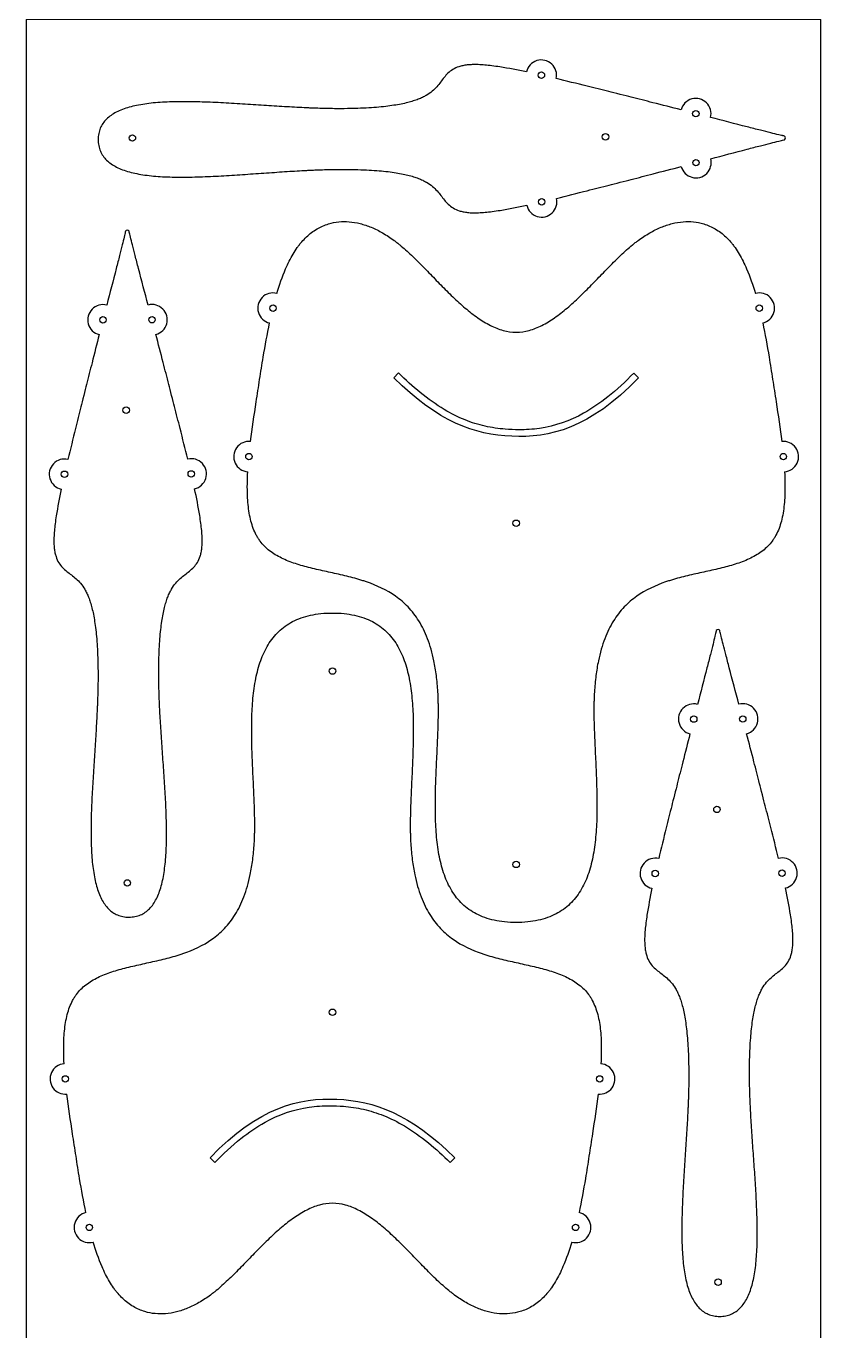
# Model space of a CAD drawing. Header units: inches. Extents: x 132 to 1257, y -131 to 658.
# Drawn here: x 342.8 to 402.8, y 259.1 to 357.7 of the extents above; entities that cross this region are included whole.
import ezdxf

# ---------------------------------------------------------------- set-up
doc = ezdxf.new("R2010")
doc.units = ezdxf.units.IN
doc.header["$MEASUREMENT"] = 0
doc.layers.add('Default', color=7, linetype='Continuous', true_color=0x000000)

msp = doc.modelspace()

# ---------------------------------------------------------------- linework, layer by layer
for p, q in [((370.888, 331.453), (370.533, 331.09)), ((388.652, 331.443), (389.018, 331.09)), ((357.034, 271.817), (356.668, 272.169)), ((374.797, 271.807), (375.153, 272.169))]:
    msp.add_line(p, q)
for centre in [(381.679, 353.948), (393.341, 351.043), (350.803, 349.206), (386.518, 349.289), (393.35, 347.342), (381.703, 344.378), (361.42, 336.352), (398.13, 336.352), (348.583, 335.466), (352.285, 335.475), (350.337, 328.643), (359.604, 325.136), (399.946, 325.136), (345.678, 323.804), (355.248, 323.828), (379.775, 320.102), (365.91, 308.933), (393.181, 305.306), (396.883, 305.315), (394.935, 298.483), (379.775, 294.326), (390.276, 293.644), (399.846, 293.668), (350.421, 292.927), (365.91, 283.158), (345.739, 278.124), (386.081, 278.124), (347.555, 266.907), (384.265, 266.907), (395.019, 262.767)]:
    msp.add_circle(centre, 0.243)
for centre, radius, start, end in [((381.679, 353.948), 1.15, 346.91413, 167.47002), ((393.341, 351.043), 1.15, 345.50362, 165.59711), ((399.954, 349.206), 0.159, 302.37847, 58.95511), ((393.35, 347.342), 1.15, 194.68999, 14.78325), ((381.703, 344.378), 1.15, 192.81835, 13.37303), ((350.421, 342.078), 0.159, 32.37847, 148.95511), ((361.42, 336.352), 1.15, 75.10257, 257.11691), ((398.13, 336.352), 1.15, 282.88306, 104.89535), ((348.583, 335.466), 1.15, 75.50362, 255.59711), ((352.285, 335.475), 1.15, 284.68999, 104.78325), ((359.604, 325.136), 1.15, 83.78379, 265.50666), ((399.946, 325.136), 1.15, 274.49243, 96.21622), ((345.678, 323.804), 1.15, 76.91413, 257.47002), ((355.248, 323.828), 1.15, 282.81835, 103.37303), ((395.019, 311.919), 0.159, 32.37847, 148.95511), ((393.181, 305.306), 1.15, 75.50362, 255.59711), ((396.883, 305.315), 1.15, 284.68999, 104.78325), ((390.276, 293.644), 1.15, 76.91413, 257.47002), ((399.846, 293.668), 1.15, 282.81835, 103.37303), ((345.739, 278.124), 1.15, 94.49243, 276.21622), ((386.081, 278.124), 1.15, 263.78379, 85.50666), ((347.555, 266.907), 1.15, 102.88306, 284.89535), ((384.265, 266.907), 1.15, 255.10257, 77.11691)]:
    msp.add_arc(centre, radius, start, end)
for points, knots in [([(380.557, 354.197), (379.884, 354.334), (379.213, 354.467), (378.34, 354.602), (378.142, 354.63), (377.763, 354.677), (377.581, 354.697), (377.235, 354.727), (377.07, 354.738), (376.759, 354.75), (376.612, 354.751), (376.338, 354.743), (376.209, 354.734), (375.969, 354.707), (375.857, 354.69), (375.648, 354.646), (375.551, 354.621), (375.29, 354.536), (375.134, 354.466), (374.855, 354.294), (374.737, 354.201), (374.522, 353.995), (374.427, 353.887), (374.246, 353.662), (374.158, 353.544), (373.978, 353.309), (373.887, 353.193), (373.677, 352.957), (373.564, 352.844), (373.296, 352.618), (373.146, 352.513), (372.894, 352.365), (372.801, 352.316), (372.6, 352.219), (372.492, 352.172), (372.261, 352.081), (372.137, 352.038), (371.871, 351.954), (371.73, 351.914), (371.426, 351.837), (371.265, 351.801), (370.92, 351.732), (370.737, 351.7), (370.347, 351.64), (370.14, 351.612), (369.702, 351.561), (369.47, 351.539), (368.979, 351.498), (368.72, 351.481), (368.173, 351.452), (367.885, 351.44), (367.234, 351.422), (366.871, 351.418), (366.104, 351.417), (365.7, 351.422), (365.076, 351.436), (364.857, 351.443), (364.582, 351.452), (364.526, 351.454), (364.412, 351.459), (364.355, 351.461), (364.181, 351.468), (364.064, 351.473), (363.707, 351.489), (363.467, 351.501), (362.977, 351.527), (362.728, 351.542), (361.959, 351.587), (361.44, 351.62), (360.385, 351.689), (359.848, 351.724), (358.77, 351.792), (358.228, 351.825), (357.152, 351.881), (356.613, 351.905), (355.564, 351.938), (355.043, 351.947), (354.279, 351.944), (354.032, 351.94), (353.545, 351.926), (353.306, 351.915), (352.838, 351.887), (352.61, 351.87), (352.165, 351.826), (351.949, 351.8), (351.53, 351.739), (351.327, 351.704), (350.936, 351.624), (350.748, 351.579), (350.389, 351.478), (350.217, 351.422), (349.893, 351.298), (349.738, 351.23), (349.451, 351.081), (349.317, 351.001), (349.069, 350.826), (348.956, 350.733), (348.651, 350.431), (348.492, 350.203), (348.328, 349.81), (348.288, 349.673), (348.233, 349.383), (348.22, 349.231), (348.221, 349.079), (348.221, 348.927), (348.234, 348.776), (348.291, 348.486), (348.332, 348.35), (348.497, 347.957), (348.658, 347.729), (348.964, 347.429), (349.078, 347.336), (349.326, 347.163), (349.462, 347.083), (349.75, 346.936), (349.904, 346.869), (350.229, 346.747), (350.402, 346.692), (350.761, 346.592), (350.95, 346.548), (351.341, 346.47), (351.544, 346.436), (351.964, 346.377), (352.18, 346.352), (352.625, 346.311), (352.854, 346.295), (353.321, 346.269), (353.56, 346.26), (354.047, 346.248), (354.295, 346.245), (355.059, 346.246), (355.58, 346.258), (356.629, 346.296), (357.168, 346.322), (358.244, 346.384), (358.786, 346.419), (359.864, 346.493), (360.4, 346.531), (361.456, 346.605), (361.975, 346.641), (362.743, 346.69), (362.992, 346.706), (363.482, 346.734), (363.722, 346.747), (364.079, 346.765), (364.195, 346.771), (364.369, 346.779), (364.426, 346.781), (364.54, 346.786), (364.596, 346.789), (364.872, 346.799), (365.09, 346.807), (365.714, 346.825), (366.118, 346.832), (366.885, 346.835), (367.248, 346.832), (367.899, 346.817), (368.186, 346.807), (368.733, 346.78), (368.992, 346.765), (369.483, 346.726), (369.715, 346.705), (370.154, 346.656), (370.361, 346.63), (370.751, 346.571), (370.934, 346.54), (371.279, 346.473), (371.44, 346.438), (371.744, 346.362), (371.886, 346.323), (372.152, 346.24), (372.276, 346.198), (372.508, 346.108), (372.616, 346.062), (372.817, 345.966), (372.911, 345.917), (373.163, 345.771), (373.314, 345.667), (373.582, 345.442), (373.696, 345.33), (373.907, 345.094), (373.999, 344.979), (374.18, 344.745), (374.268, 344.627), (374.451, 344.403), (374.546, 344.296), (374.762, 344.091), (374.88, 343.999), (375.16, 343.828), (375.317, 343.759), (375.578, 343.675), (375.675, 343.65), (375.884, 343.607), (375.996, 343.591), (376.236, 343.565), (376.364, 343.557), (376.639, 343.55), (376.785, 343.552), (377.096, 343.565), (377.261, 343.577), (377.607, 343.608), (377.789, 343.629), (378.168, 343.678), (378.365, 343.707), (379.238, 343.847), (379.91, 343.983), (380.582, 344.123)], [24.857342, 24.857342, 24.857342, 24.857342, 29.158688, 29.158688, 30.41225, 30.41225, 31.561069, 31.561069, 32.595924, 32.595924, 33.516778, 33.516778, 34.323307, 34.323307, 35.032923, 35.032923, 35.663766, 35.663766, 36.755061, 36.755061, 37.714443, 37.714443, 38.624588, 38.624588, 39.527778, 39.527778, 40.483933, 40.483933, 41.512699, 41.512699, 42.68076, 42.68076, 43.345317, 43.345317, 44.083156, 44.083156, 44.908191, 44.908191, 45.834319, 45.834319, 46.875239, 46.875239, 48.044389, 48.044389, 49.354943, 49.354943, 50.819838, 50.819838, 52.451833, 52.451833, 54.263559, 54.263559, 56.543259, 56.543259, 59.086711, 59.086711, 60.462921, 60.462921, 60.818246, 60.818246, 61.178095, 61.178095, 61.910814, 61.910814, 63.424249, 63.424249, 64.993802, 64.993802, 68.263312, 68.263312, 71.642871, 71.642871, 75.055692, 75.055692, 78.413172, 78.413172, 81.652586, 81.652586, 83.211303, 83.211303, 84.714298, 84.714298, 86.153912, 86.153912, 87.523384, 87.523384, 88.814374, 88.814374, 90.025513, 90.025513, 91.155448, 91.155448, 92.206305, 92.206305, 93.185012, 93.185012, 94.104797, 94.104797, 95.870553, 95.870553, 96.762228, 96.762228, 97.712362, 97.712362, 97.712362, 98.73164, 98.73164, 99.688202, 99.688202, 101.582487, 101.582487, 102.569253, 102.569253, 103.619253, 103.619253, 104.746674, 104.746674, 105.958947, 105.958947, 107.258348, 107.258348, 108.64342, 108.64342, 110.11269, 110.11269, 111.65721, 111.65721, 113.269718, 113.269718, 114.941997, 114.941997, 118.41737, 118.41737, 122.019323, 122.019323, 125.680548, 125.680548, 129.30596, 129.30596, 132.813158, 132.813158, 134.496745, 134.496745, 136.120082, 136.120082, 136.905986, 136.905986, 137.291949, 137.291949, 137.673057, 137.673057, 139.149113, 139.149113, 141.877046, 141.877046, 144.322033, 144.322033, 146.264394, 146.264394, 148.014088, 148.014088, 149.584656, 149.584656, 150.989771, 150.989771, 152.243305, 152.243305, 153.359377, 153.359377, 154.352394, 154.352394, 155.237043, 155.237043, 156.028217, 156.028217, 156.740833, 156.740833, 157.993411, 157.993411, 159.096651, 159.096651, 160.122032, 160.122032, 161.090602, 161.090602, 162.066623, 162.066623, 163.095376, 163.095376, 164.265458, 164.265458, 164.941779, 164.941779, 165.702513, 165.702513, 166.567103, 166.567103, 167.55423, 167.55423, 168.663593, 168.663593, 169.89517, 169.89517, 171.239074, 171.239074, 175.858108, 175.858108, 175.858108, 175.858108]), ([(392.228, 351.329), (391.52, 351.51), (390.812, 351.691), (389.553, 352.009), (389.002, 352.148), (388.048, 352.388), (387.184, 352.605), (386.231, 352.845), (385.679, 352.983), (384.352, 353.313), (383.576, 353.503), (382.799, 353.688)], [274.267235, 274.267235, 274.267235, 274.267235, 278.858713, 278.858713, 282.431728, 282.431728, 285.036059, 285.036059, 288.610762, 288.610762, 293.630795, 293.630795, 293.630795, 293.630795]), ([(400.036, 349.341), (400.005, 349.349), (399.921, 349.368), (399.867, 349.381), (399.742, 349.411), (399.671, 349.427), (399.404, 349.491), (399.208, 349.539), (398.746, 349.653), (398.48, 349.72), (397.88, 349.872), (397.546, 349.957), (396.293, 350.279), (395.374, 350.518), (394.454, 350.755)], [256.81519, 256.81519, 256.81519, 256.81519, 257.518589, 257.864776, 257.864776, 258.325382, 258.325382, 259.591051, 259.591051, 261.316806, 261.316806, 263.481115, 263.481115, 269.45013, 269.45013, 269.45013, 269.45013]), ([(394.462, 347.635), (395.379, 347.876), (396.296, 348.12), (397.546, 348.448), (397.88, 348.535), (398.479, 348.69), (398.746, 348.758), (399.208, 348.875), (399.403, 348.923), (399.67, 348.989), (399.742, 349.006), (399.867, 349.036), (399.92, 349.049), (399.974, 349.062)], [206.927277, 206.927277, 206.927277, 206.927277, 213.320682, 213.320682, 215.643483, 215.643483, 217.496177, 217.496177, 218.855505, 218.855505, 219.350477, 219.350477, 219.722747, 219.722747, 219.722747, 219.722747]), ([(382.822, 344.644), (383.597, 344.833), (384.37, 345.027), (385.694, 345.363), (386.245, 345.504), (387.191, 345.746), (388.065, 345.971), (389.012, 346.214), (389.562, 346.355), (390.821, 346.681), (391.53, 346.865), (392.238, 347.05)], [181.029402, 181.029402, 181.029402, 181.029402, 186.404148, 186.404148, 190.237803, 190.237803, 192.992025, 192.992025, 196.82422, 196.82422, 201.76036, 201.76036, 201.76036, 201.76036]), ([(350.285, 342.16), (350.278, 342.13), (350.258, 342.045), (350.245, 341.992), (350.216, 341.867), (350.199, 341.795), (350.135, 341.528), (350.087, 341.333), (349.973, 340.871), (349.906, 340.604), (349.754, 340.004), (349.669, 339.671), (349.347, 338.417), (349.108, 337.498), (348.871, 336.579)], [256.81519, 256.81519, 256.81519, 256.81519, 257.518589, 257.864776, 257.864776, 258.325382, 258.325382, 259.591051, 259.591051, 261.316806, 261.316806, 263.481115, 263.481115, 269.45013, 269.45013, 269.45013, 269.45013]), ([(351.991, 336.586), (351.75, 337.504), (351.507, 338.42), (351.179, 339.671), (351.092, 340.004), (350.937, 340.604), (350.868, 340.87), (350.752, 341.332), (350.703, 341.528), (350.638, 341.795), (350.62, 341.866), (350.59, 341.991), (350.577, 342.045), (350.564, 342.098)], [206.927277, 206.927277, 206.927277, 206.927277, 213.320682, 213.320682, 215.643483, 215.643483, 217.496177, 217.496177, 218.855505, 218.855505, 219.350477, 219.350477, 219.722747, 219.722747, 219.722747, 219.722747]), ([(361.716, 337.463), (361.907, 338.098), (362.116, 338.717), (362.458, 339.514), (362.547, 339.707), (362.733, 340.079), (362.829, 340.258), (363.03, 340.598), (363.134, 340.761), (363.299, 340.995), (363.354, 341.069), (363.439, 341.178), (363.468, 341.214), (363.525, 341.284), (363.554, 341.319), (363.698, 341.486), (363.819, 341.613), (364.189, 341.962), (364.454, 342.164), (365.017, 342.494), (365.308, 342.623), (366.12, 342.869), (366.643, 342.917), (367.446, 342.853), (367.72, 342.806), (368.278, 342.667), (368.56, 342.572), (369.129, 342.336), (369.416, 342.193), (369.992, 341.861), (370.282, 341.67), (370.633, 341.411), (370.706, 341.356), (370.814, 341.271), (370.85, 341.243), (370.923, 341.185), (370.959, 341.156), (371.143, 341.005), (371.288, 340.88), (371.578, 340.622), (371.723, 340.487), (372.014, 340.211), (372.16, 340.069), (372.601, 339.632), (372.898, 339.328), (373.487, 338.72), (373.784, 338.411), (374.384, 337.799), (374.688, 337.494), (375.298, 336.911), (375.608, 336.627), (376.229, 336.101), (376.545, 335.852), (377.176, 335.413), (377.497, 335.214), (378.139, 334.89), (378.464, 334.758), (379.118, 334.579), (379.444, 334.529), (380.106, 334.529), (380.432, 334.579), (381.086, 334.758), (381.411, 334.89), (382.053, 335.214), (382.374, 335.412), (383.005, 335.852), (383.321, 336.1), (383.941, 336.626), (384.251, 336.91), (384.86, 337.493), (385.165, 337.798), (385.764, 338.409), (386.062, 338.718), (386.651, 339.326), (386.947, 339.63), (387.388, 340.067), (387.534, 340.209), (387.825, 340.485), (387.97, 340.619), (388.26, 340.878), (388.405, 341.003), (388.589, 341.153), (388.625, 341.183), (388.698, 341.241), (388.734, 341.269), (388.842, 341.354), (388.914, 341.409), (389.266, 341.668), (389.555, 341.859), (390.132, 342.191), (390.418, 342.335), (390.987, 342.571), (391.269, 342.666), (391.827, 342.806), (392.101, 342.853), (392.904, 342.917), (393.426, 342.869), (394.238, 342.624), (394.53, 342.496), (395.093, 342.166), (395.358, 341.964), (395.728, 341.616), (395.85, 341.489), (395.994, 341.322), (396.023, 341.287), (396.08, 341.217), (396.109, 341.182), (396.194, 341.072), (396.249, 340.998), (396.414, 340.765), (396.518, 340.602), (396.719, 340.261), (396.815, 340.083), (397.001, 339.712), (397.09, 339.518), (397.433, 338.72), (397.643, 338.1), (397.835, 337.463)], [195.225961, 195.225961, 195.225961, 195.225961, 198.45186, 198.45186, 199.501694, 199.501694, 200.501773, 200.501773, 201.451212, 201.451212, 201.909082, 201.909082, 202.133851, 202.133851, 202.356021, 202.356021, 203.220879, 203.220879, 204.861406, 204.861406, 206.432272, 206.432272, 209.033486, 209.033486, 210.40788, 210.40788, 211.873517, 211.873517, 213.452669, 213.452669, 215.162851, 215.162851, 215.612916, 215.612916, 215.841362, 215.841362, 216.072118, 216.072118, 217.017786, 217.017786, 217.996346, 217.996346, 219.003373, 219.003373, 221.070869, 221.070869, 223.194958, 223.194958, 225.309078, 225.309078, 227.368774, 227.368774, 229.332615, 229.332615, 231.172169, 231.172169, 232.884642, 232.884642, 234.510237, 234.510237, 236.135311, 236.135311, 237.847192, 237.847192, 239.686068, 239.686068, 241.649171, 241.649171, 243.708114, 243.708114, 245.821516, 245.821516, 247.944976, 247.944976, 250.011991, 250.011991, 251.018833, 251.018833, 251.997252, 251.997252, 252.942822, 252.942822, 253.173559, 253.173559, 253.401989, 253.401989, 253.852024, 253.852024, 255.562118, 255.562118, 257.141211, 257.141211, 258.606786, 258.606786, 259.981075, 259.981075, 262.581718, 262.581718, 264.152615, 264.152615, 265.792936, 265.792936, 266.657613, 266.657613, 266.87973, 266.87973, 267.104444, 267.104444, 267.562199, 267.562199, 268.511395, 268.511395, 269.511227, 269.511227, 270.560825, 270.560825, 273.794095, 273.794095, 273.794095, 273.794095]), ([(359.729, 326.279), (359.847, 327.254), (359.997, 328.27), (360.193, 329.551), (360.236, 329.834), (360.323, 330.401), (360.367, 330.684), (360.499, 331.53), (360.588, 332.091), (360.826, 333.515), (360.984, 334.384), (361.164, 335.232)], [176.525319, 176.525319, 176.525319, 176.525319, 181.504471, 181.504471, 182.918239, 182.918239, 184.3319, 184.3319, 187.138074, 187.138074, 191.454008, 191.454008, 191.454008, 191.454008]), ([(398.386, 335.232), (398.566, 334.386), (398.724, 333.519), (398.962, 332.096), (399.051, 331.534), (399.183, 330.689), (399.226, 330.406), (399.313, 329.839), (399.357, 329.556), (399.553, 328.273), (399.703, 327.256), (399.822, 326.279)], [3.971599, 3.971599, 3.971599, 3.971599, 8.279163, 8.279163, 11.085528, 11.085528, 12.49933, 12.49933, 13.913271, 13.913271, 18.900227, 18.900227, 18.900227, 18.900227]), ([(348.297, 334.352), (348.116, 333.644), (347.936, 332.936), (347.617, 331.677), (347.478, 331.126), (347.238, 330.173), (347.021, 329.309), (346.782, 328.355), (346.644, 327.803), (346.314, 326.476), (346.123, 325.701), (345.939, 324.924)], [274.267235, 274.267235, 274.267235, 274.267235, 278.858713, 278.858713, 282.431728, 282.431728, 285.036059, 285.036059, 288.610762, 288.610762, 293.630795, 293.630795, 293.630795, 293.630795]), ([(354.982, 324.946), (354.794, 325.721), (354.6, 326.494), (354.264, 327.818), (354.123, 328.369), (353.88, 329.316), (353.656, 330.19), (353.413, 331.136), (353.271, 331.687), (352.946, 332.946), (352.761, 333.654), (352.576, 334.363)], [181.029402, 181.029402, 181.029402, 181.029402, 186.404148, 186.404148, 190.237803, 190.237803, 192.992025, 192.992025, 196.82422, 196.82422, 201.76036, 201.76036, 201.76036, 201.76036]), ([(388.652, 331.443), (388.035, 330.801), (386.844, 329.691), (384.534, 328.09), (382.206, 327.253), (380.154, 327.143), (378.783, 327.2), (377.408, 327.398), (375.851, 327.877), (373.528, 329.065), (371.946, 330.416), (370.888, 331.453)], [0, 0, 0, 0, 1.051159, 1.918551, 3.309378, 3.926598, 4.331135, 4.934054, 5.560341, 6.2507, 8.000106, 8.000106, 8.000106, 8.000106]), ([(400.036, 323.99), (400.068, 323.383), (400.082, 322.782), (400.047, 321.959), (400.032, 321.738), (399.989, 321.301), (399.961, 321.084), (399.89, 320.666), (399.847, 320.464), (399.746, 320.077), (399.688, 319.891), (399.554, 319.537), (399.478, 319.368), (399.35, 319.127), (399.306, 319.05), (399.212, 318.9), (399.163, 318.828), (399.008, 318.619), (398.896, 318.488), (398.53, 318.118), (398.254, 317.908), (397.649, 317.538), (397.318, 317.381), (396.625, 317.105), (396.254, 316.985), (395.497, 316.771), (395.099, 316.674), (394.303, 316.491), (393.89, 316.402), (393.076, 316.22), (392.666, 316.126), (392.057, 315.968), (391.855, 315.913), (391.555, 315.824), (391.456, 315.794), (391.258, 315.731), (391.16, 315.699), (390.29, 315.401), (389.55, 315.062), (388.538, 314.347), (388.224, 314.077), (387.629, 313.451), (387.36, 313.099), (386.998, 312.515), (386.881, 312.304), (386.661, 311.856), (386.558, 311.619), (386.366, 311.118), (386.278, 310.853), (386.116, 310.295), (386.044, 310.001), (385.906, 309.338), (385.846, 308.967), (385.745, 308.185), (385.708, 307.771), (385.67, 307.135), (385.661, 306.912), (385.653, 306.631), (385.651, 306.573), (385.649, 306.457), (385.648, 306.399), (385.646, 306.222), (385.645, 306.103), (385.645, 305.739), (385.647, 305.494), (385.657, 304.995), (385.664, 304.74), (385.681, 304.225), (385.692, 303.963), (385.714, 303.434), (385.727, 303.166), (385.765, 302.351), (385.792, 301.804), (385.838, 300.706), (385.858, 300.151), (385.878, 299.055), (385.88, 298.505), (385.854, 297.435), (385.826, 296.903), (385.73, 295.882), (385.662, 295.38), (385.472, 294.43), (385.352, 293.971), (385.044, 293.115), (384.86, 292.712), (384.407, 291.971), (384.146, 291.637), (383.523, 291.04), (383.171, 290.789), (382.58, 290.481), (382.368, 290.389), (381.918, 290.228), (381.681, 290.161), (381.179, 290.051), (380.914, 290.01), (380.359, 289.954), (380.067, 289.941), (379.775, 289.941), (379.484, 289.941), (379.192, 289.954), (378.636, 290.01), (378.371, 290.051), (377.87, 290.161), (377.632, 290.228), (377.182, 290.389), (376.97, 290.481), (376.379, 290.79), (376.027, 291.04), (375.404, 291.638), (375.143, 291.972), (374.69, 292.712), (374.506, 293.116), (374.198, 293.972), (374.078, 294.431), (373.888, 295.382), (373.82, 295.883), (373.724, 296.905), (373.697, 297.437), (373.67, 298.507), (373.672, 299.057), (373.693, 300.153), (373.712, 300.709), (373.759, 301.807), (373.786, 302.354), (373.824, 303.169), (373.836, 303.436), (373.859, 303.966), (373.869, 304.227), (373.886, 304.743), (373.894, 304.997), (373.903, 305.497), (373.906, 305.742), (373.905, 306.106), (373.905, 306.225), (373.902, 306.402), (373.901, 306.46), (373.899, 306.576), (373.897, 306.634), (373.889, 306.915), (373.88, 307.138), (373.842, 307.774), (373.805, 308.187), (373.704, 308.97), (373.643, 309.34), (373.505, 310.003), (373.433, 310.297), (373.272, 310.855), (373.184, 311.12), (372.992, 311.621), (372.889, 311.858), (372.668, 312.306), (372.552, 312.516), (372.189, 313.1), (371.921, 313.452), (371.326, 314.078), (371.012, 314.347), (370, 315.063), (369.26, 315.401), (368.39, 315.699), (368.292, 315.731), (368.095, 315.794), (367.995, 315.824), (367.695, 315.913), (367.494, 315.968), (366.884, 316.126), (366.475, 316.22), (365.66, 316.402), (365.248, 316.49), (364.452, 316.673), (364.054, 316.77), (363.297, 316.985), (362.926, 317.104), (362.233, 317.381), (361.903, 317.538), (361.297, 317.907), (361.021, 318.117), (360.655, 318.487), (360.543, 318.618), (360.389, 318.827), (360.34, 318.899), (360.246, 319.048), (360.201, 319.125), (360.073, 319.367), (359.998, 319.535), (359.863, 319.889), (359.805, 320.075), (359.704, 320.462), (359.661, 320.664), (359.59, 321.081), (359.561, 321.298), (359.518, 321.735), (359.503, 321.956), (359.468, 322.78), (359.483, 323.382), (359.514, 323.99)], [22.654299, 22.654299, 22.654299, 22.654299, 25.624027, 25.624027, 26.717217, 26.717217, 27.790757, 27.790757, 28.804588, 28.804588, 29.761763, 29.761763, 30.669158, 30.669158, 31.107817, 31.107817, 31.538749, 31.538749, 32.388353, 32.388353, 34.101678, 34.101678, 35.893377, 35.893377, 37.794652, 37.794652, 39.791087, 39.791087, 41.84629, 41.84629, 43.930282, 43.930282, 44.966261, 44.966261, 45.481062, 45.481062, 45.993384, 45.993384, 50.036979, 50.036979, 52.08727, 52.08727, 54.281599, 54.281599, 55.467806, 55.467806, 56.737891, 56.737891, 58.108935, 58.108935, 59.597778, 59.597778, 61.44257, 61.44257, 63.48157, 63.48157, 64.581653, 64.581653, 64.865377, 64.865377, 65.152636, 65.152636, 65.737396, 65.737396, 66.944936, 66.944936, 68.197135, 68.197135, 69.48663, 69.48663, 70.805834, 70.805834, 73.502462, 73.502462, 76.217794, 76.217794, 78.89772, 78.89772, 81.488987, 81.488987, 83.94866, 83.94866, 86.254293, 86.254293, 88.418413, 88.418413, 90.505477, 90.505477, 92.638756, 92.638756, 93.769087, 93.769087, 94.976591, 94.976591, 96.283992, 96.283992, 97.712362, 97.712362, 97.712362, 99.140946, 99.140946, 100.448528, 100.448528, 101.656188, 101.656188, 102.786663, 102.786663, 104.920237, 104.920237, 107.007648, 107.007648, 109.172192, 109.172192, 111.478317, 111.478317, 113.938523, 113.938523, 116.530327, 116.530327, 119.210757, 119.210757, 121.92653, 121.92653, 124.623497, 124.623497, 125.942823, 125.942823, 127.232405, 127.232405, 128.484651, 128.484651, 129.692198, 129.692198, 130.276945, 130.276945, 130.564194, 130.564194, 130.847906, 130.847906, 131.947934, 131.947934, 133.98681, 133.98681, 135.831468, 135.831468, 137.319679, 137.319679, 138.690181, 138.690181, 139.959805, 139.959805, 141.145621, 141.145621, 143.339332, 143.339332, 145.389148, 145.389148, 149.431898, 149.431898, 149.944115, 149.944115, 150.45881, 150.45881, 151.494574, 151.494574, 153.578136, 153.578136, 155.632949, 155.632949, 157.629028, 157.629028, 159.530007, 159.530007, 161.321451, 161.321451, 163.034475, 163.034475, 163.883876, 163.883876, 164.314682, 164.314682, 164.753197, 164.753197, 165.660264, 165.660264, 166.617058, 166.617058, 167.630468, 167.630468, 168.703558, 168.703558, 169.796393, 169.796393, 172.770935, 172.770935, 172.770935, 172.770935]), ([(345.429, 322.682), (345.292, 322.009), (345.159, 321.337), (345.024, 320.464), (344.996, 320.267), (344.949, 319.887), (344.929, 319.706), (344.899, 319.359), (344.888, 319.194), (344.877, 318.883), (344.875, 318.737), (344.884, 318.462), (344.892, 318.333), (344.919, 318.093), (344.936, 317.981), (344.98, 317.772), (345.006, 317.676), (345.091, 317.415), (345.161, 317.258), (345.332, 316.979), (345.425, 316.862), (345.631, 316.646), (345.739, 316.551), (345.964, 316.37), (346.082, 316.282), (346.317, 316.102), (346.433, 316.011), (346.67, 315.801), (346.782, 315.688), (347.009, 315.421), (347.114, 315.27), (347.261, 315.019), (347.311, 314.926), (347.408, 314.724), (347.454, 314.617), (347.545, 314.385), (347.588, 314.261), (347.672, 313.996), (347.712, 313.854), (347.789, 313.551), (347.825, 313.389), (347.894, 313.044), (347.926, 312.861), (347.986, 312.471), (348.014, 312.265), (348.065, 311.826), (348.088, 311.594), (348.128, 311.103), (348.145, 310.844), (348.175, 310.297), (348.186, 310.009), (348.204, 309.358), (348.209, 308.996), (348.21, 308.228), (348.205, 307.824), (348.19, 307.2), (348.184, 306.982), (348.174, 306.706), (348.172, 306.65), (348.168, 306.536), (348.165, 306.479), (348.158, 306.305), (348.153, 306.189), (348.137, 305.832), (348.125, 305.591), (348.099, 305.102), (348.085, 304.852), (348.039, 304.084), (348.006, 303.565), (347.937, 302.509), (347.902, 301.973), (347.834, 300.894), (347.801, 300.352), (347.745, 299.277), (347.721, 298.737), (347.688, 297.688), (347.679, 297.167), (347.683, 296.404), (347.687, 296.156), (347.701, 295.669), (347.711, 295.43), (347.739, 294.963), (347.757, 294.734), (347.8, 294.29), (347.826, 294.073), (347.887, 293.654), (347.922, 293.451), (348.002, 293.061), (348.047, 292.872), (348.149, 292.514), (348.205, 292.341), (348.329, 292.017), (348.396, 291.863), (348.545, 291.576), (348.625, 291.441), (348.8, 291.194), (348.893, 291.08), (349.195, 290.775), (349.423, 290.616), (349.817, 290.453), (349.953, 290.412), (350.243, 290.357), (350.395, 290.345), (350.547, 290.345), (350.699, 290.345), (350.851, 290.359), (351.14, 290.415), (351.277, 290.456), (351.67, 290.622), (351.897, 290.782), (352.197, 291.089), (352.29, 291.203), (352.464, 291.451), (352.543, 291.586), (352.69, 291.874), (352.757, 292.029), (352.88, 292.354), (352.935, 292.526), (353.034, 292.885), (353.078, 293.074), (353.156, 293.465), (353.19, 293.669), (353.249, 294.088), (353.274, 294.304), (353.316, 294.75), (353.332, 294.978), (353.358, 295.446), (353.367, 295.685), (353.378, 296.172), (353.381, 296.42), (353.381, 297.183), (353.369, 297.704), (353.331, 298.753), (353.304, 299.293), (353.242, 300.368), (353.207, 300.91), (353.134, 301.988), (353.095, 302.525), (353.022, 303.58), (352.986, 304.099), (352.936, 304.867), (352.921, 305.116), (352.892, 305.606), (352.879, 305.846), (352.861, 306.203), (352.855, 306.32), (352.848, 306.493), (352.845, 306.551), (352.84, 306.664), (352.838, 306.721), (352.827, 306.996), (352.819, 307.215), (352.802, 307.838), (352.795, 308.243), (352.792, 309.01), (352.795, 309.372), (352.809, 310.023), (352.819, 310.311), (352.846, 310.858), (352.862, 311.117), (352.9, 311.608), (352.922, 311.84), (352.97, 312.278), (352.997, 312.485), (353.055, 312.875), (353.086, 313.058), (353.154, 313.403), (353.189, 313.565), (353.264, 313.869), (353.303, 314.01), (353.386, 314.276), (353.429, 314.4), (353.518, 314.632), (353.564, 314.74), (353.66, 314.942), (353.709, 315.035), (353.856, 315.287), (353.96, 315.438), (354.185, 315.707), (354.297, 315.82), (354.532, 316.031), (354.648, 316.123), (354.881, 316.304), (354.999, 316.393), (355.223, 316.575), (355.331, 316.67), (355.536, 316.887), (355.628, 317.005), (355.798, 317.284), (355.867, 317.441), (355.951, 317.703), (355.976, 317.799), (356.019, 318.008), (356.036, 318.12), (356.062, 318.36), (356.069, 318.489), (356.076, 318.764), (356.074, 318.91), (356.061, 319.22), (356.05, 319.386), (356.018, 319.732), (355.997, 319.913), (355.948, 320.292), (355.919, 320.489), (355.78, 321.363), (355.643, 322.034), (355.503, 322.707)], [24.857342, 24.857342, 24.857342, 24.857342, 29.158688, 29.158688, 30.41225, 30.41225, 31.561069, 31.561069, 32.595924, 32.595924, 33.516778, 33.516778, 34.323307, 34.323307, 35.032923, 35.032923, 35.663766, 35.663766, 36.755061, 36.755061, 37.714443, 37.714443, 38.624588, 38.624588, 39.527778, 39.527778, 40.483933, 40.483933, 41.512699, 41.512699, 42.68076, 42.68076, 43.345317, 43.345317, 44.083156, 44.083156, 44.908191, 44.908191, 45.834319, 45.834319, 46.875239, 46.875239, 48.044389, 48.044389, 49.354943, 49.354943, 50.819838, 50.819838, 52.451833, 52.451833, 54.263559, 54.263559, 56.543259, 56.543259, 59.086711, 59.086711, 60.462921, 60.462921, 60.818246, 60.818246, 61.178095, 61.178095, 61.910814, 61.910814, 63.424249, 63.424249, 64.993802, 64.993802, 68.263312, 68.263312, 71.642871, 71.642871, 75.055692, 75.055692, 78.413172, 78.413172, 81.652586, 81.652586, 83.211303, 83.211303, 84.714298, 84.714298, 86.153912, 86.153912, 87.523384, 87.523384, 88.814374, 88.814374, 90.025513, 90.025513, 91.155448, 91.155448, 92.206305, 92.206305, 93.185012, 93.185012, 94.104797, 94.104797, 95.870553, 95.870553, 96.762228, 96.762228, 97.712362, 97.712362, 97.712362, 98.73164, 98.73164, 99.688202, 99.688202, 101.582487, 101.582487, 102.569253, 102.569253, 103.619253, 103.619253, 104.746674, 104.746674, 105.958947, 105.958947, 107.258348, 107.258348, 108.64342, 108.64342, 110.11269, 110.11269, 111.65721, 111.65721, 113.269718, 113.269718, 114.941997, 114.941997, 118.41737, 118.41737, 122.019323, 122.019323, 125.680548, 125.680548, 129.30596, 129.30596, 132.813158, 132.813158, 134.496745, 134.496745, 136.120082, 136.120082, 136.905986, 136.905986, 137.291949, 137.291949, 137.673057, 137.673057, 139.149113, 139.149113, 141.877046, 141.877046, 144.322033, 144.322033, 146.264394, 146.264394, 148.014088, 148.014088, 149.584656, 149.584656, 150.989771, 150.989771, 152.243305, 152.243305, 153.359377, 153.359377, 154.352394, 154.352394, 155.237043, 155.237043, 156.028217, 156.028217, 156.740833, 156.740833, 157.993411, 157.993411, 159.096651, 159.096651, 160.122032, 160.122032, 161.090602, 161.090602, 162.066623, 162.066623, 163.095376, 163.095376, 164.265458, 164.265458, 164.941779, 164.941779, 165.702513, 165.702513, 166.567103, 166.567103, 167.55423, 167.55423, 168.663593, 168.663593, 169.89517, 169.89517, 171.239074, 171.239074, 175.858108, 175.858108, 175.858108, 175.858108]), ([(345.649, 279.27), (345.618, 279.877), (345.603, 280.478), (345.638, 281.301), (345.653, 281.522), (345.696, 281.959), (345.724, 282.176), (345.796, 282.593), (345.838, 282.796), (345.94, 283.183), (345.998, 283.369), (346.132, 283.723), (346.207, 283.891), (346.335, 284.133), (346.38, 284.21), (346.474, 284.359), (346.523, 284.432), (346.677, 284.641), (346.789, 284.771), (347.155, 285.142), (347.431, 285.352), (348.037, 285.722), (348.367, 285.879), (349.06, 286.155), (349.431, 286.274), (350.188, 286.489), (350.586, 286.586), (351.383, 286.769), (351.795, 286.858), (352.61, 287.04), (353.019, 287.134), (353.629, 287.292), (353.83, 287.347), (354.13, 287.436), (354.23, 287.466), (354.427, 287.528), (354.525, 287.561), (355.395, 287.859), (356.136, 288.197), (357.148, 288.913), (357.461, 289.182), (358.056, 289.808), (358.325, 290.161), (358.688, 290.744), (358.804, 290.955), (359.025, 291.403), (359.128, 291.64), (359.32, 292.142), (359.408, 292.406), (359.569, 292.964), (359.641, 293.259), (359.779, 293.922), (359.84, 294.293), (359.94, 295.075), (359.977, 295.488), (360.015, 296.125), (360.025, 296.348), (360.033, 296.629), (360.034, 296.686), (360.036, 296.802), (360.037, 296.861), (360.04, 297.038), (360.041, 297.157), (360.041, 297.521), (360.038, 297.766), (360.029, 298.265), (360.021, 298.519), (360.004, 299.035), (359.994, 299.297), (359.971, 299.826), (359.959, 300.094), (359.92, 300.908), (359.894, 301.455), (359.847, 302.553), (359.828, 303.109), (359.807, 304.204), (359.805, 304.754), (359.832, 305.825), (359.859, 306.356), (359.956, 307.378), (360.023, 307.879), (360.213, 308.83), (360.333, 309.288), (360.641, 310.145), (360.826, 310.548), (361.278, 311.289), (361.54, 311.622), (362.163, 312.22), (362.514, 312.47), (363.106, 312.779), (363.318, 312.87), (363.767, 313.031), (364.005, 313.098), (364.507, 313.209), (364.771, 313.249), (365.327, 313.306), (365.619, 313.319), (365.91, 313.319), (366.202, 313.319), (366.494, 313.306), (367.05, 313.249), (367.314, 313.209), (367.816, 313.098), (368.053, 313.031), (368.503, 312.87), (368.715, 312.779), (369.307, 312.47), (369.658, 312.22), (370.281, 311.622), (370.543, 311.288), (370.995, 310.547), (371.18, 310.144), (371.488, 309.287), (371.608, 308.828), (371.797, 307.878), (371.865, 307.377), (371.961, 306.355), (371.989, 305.823), (372.015, 304.752), (372.013, 304.202), (371.993, 303.107), (371.973, 302.551), (371.927, 301.453), (371.9, 300.906), (371.862, 300.091), (371.849, 299.823), (371.827, 299.294), (371.816, 299.032), (371.799, 298.516), (371.792, 298.262), (371.782, 297.763), (371.78, 297.518), (371.78, 297.154), (371.781, 297.035), (371.783, 296.858), (371.784, 296.8), (371.787, 296.684), (371.788, 296.626), (371.796, 296.345), (371.806, 296.122), (371.843, 295.486), (371.881, 295.072), (371.981, 294.29), (372.042, 293.919), (372.18, 293.256), (372.252, 292.962), (372.414, 292.404), (372.501, 292.14), (372.694, 291.639), (372.796, 291.402), (373.017, 290.954), (373.133, 290.743), (373.496, 290.16), (373.765, 289.808), (374.36, 289.182), (374.673, 288.912), (375.685, 288.197), (376.426, 287.859), (377.295, 287.561), (377.393, 287.528), (377.591, 287.466), (377.69, 287.436), (377.99, 287.347), (378.192, 287.292), (378.801, 287.134), (379.21, 287.04), (380.025, 286.858), (380.437, 286.769), (381.234, 286.586), (381.632, 286.489), (382.388, 286.275), (382.759, 286.155), (383.452, 285.879), (383.783, 285.722), (384.388, 285.352), (384.664, 285.143), (385.03, 284.773), (385.142, 284.642), (385.297, 284.433), (385.346, 284.361), (385.44, 284.211), (385.484, 284.134), (385.613, 283.893), (385.688, 283.724), (385.822, 283.371), (385.88, 283.185), (385.982, 282.798), (386.024, 282.596), (386.096, 282.179), (386.124, 281.962), (386.167, 281.525), (386.182, 281.304), (386.217, 280.48), (386.203, 279.878), (386.171, 279.27)], [22.654299, 22.654299, 22.654299, 22.654299, 25.624027, 25.624027, 26.717217, 26.717217, 27.790757, 27.790757, 28.804588, 28.804588, 29.761763, 29.761763, 30.669158, 30.669158, 31.107817, 31.107817, 31.538749, 31.538749, 32.388353, 32.388353, 34.101678, 34.101678, 35.893377, 35.893377, 37.794652, 37.794652, 39.791087, 39.791087, 41.84629, 41.84629, 43.930282, 43.930282, 44.966261, 44.966261, 45.481062, 45.481062, 45.993384, 45.993384, 50.036979, 50.036979, 52.08727, 52.08727, 54.281599, 54.281599, 55.467806, 55.467806, 56.737891, 56.737891, 58.108935, 58.108935, 59.597778, 59.597778, 61.44257, 61.44257, 63.48157, 63.48157, 64.581653, 64.581653, 64.865377, 64.865377, 65.152636, 65.152636, 65.737396, 65.737396, 66.944936, 66.944936, 68.197135, 68.197135, 69.48663, 69.48663, 70.805834, 70.805834, 73.502462, 73.502462, 76.217794, 76.217794, 78.89772, 78.89772, 81.488987, 81.488987, 83.94866, 83.94866, 86.254293, 86.254293, 88.418413, 88.418413, 90.505477, 90.505477, 92.638756, 92.638756, 93.769087, 93.769087, 94.976591, 94.976591, 96.283992, 96.283992, 97.712362, 97.712362, 97.712362, 99.140946, 99.140946, 100.448528, 100.448528, 101.656188, 101.656188, 102.786663, 102.786663, 104.920237, 104.920237, 107.007648, 107.007648, 109.172192, 109.172192, 111.478317, 111.478317, 113.938523, 113.938523, 116.530327, 116.530327, 119.210757, 119.210757, 121.92653, 121.92653, 124.623497, 124.623497, 125.942823, 125.942823, 127.232405, 127.232405, 128.484651, 128.484651, 129.692198, 129.692198, 130.276945, 130.276945, 130.564194, 130.564194, 130.847906, 130.847906, 131.947934, 131.947934, 133.98681, 133.98681, 135.831468, 135.831468, 137.319679, 137.319679, 138.690181, 138.690181, 139.959805, 139.959805, 141.145621, 141.145621, 143.339332, 143.339332, 145.389148, 145.389148, 149.431898, 149.431898, 149.944115, 149.944115, 150.45881, 150.45881, 151.494574, 151.494574, 153.578136, 153.578136, 155.632949, 155.632949, 157.629028, 157.629028, 159.530007, 159.530007, 161.321451, 161.321451, 163.034475, 163.034475, 163.883876, 163.883876, 164.314682, 164.314682, 164.753197, 164.753197, 165.660264, 165.660264, 166.617058, 166.617058, 167.630468, 167.630468, 168.703558, 168.703558, 169.796393, 169.796393, 172.770935, 172.770935, 172.770935, 172.770935]), ([(394.883, 312), (394.876, 311.97), (394.856, 311.885), (394.843, 311.832), (394.814, 311.707), (394.797, 311.636), (394.733, 311.368), (394.685, 311.173), (394.571, 310.711), (394.504, 310.444), (394.352, 309.844), (394.267, 309.511), (393.945, 308.258), (393.706, 307.338), (393.469, 306.419)], [256.81519, 256.81519, 256.81519, 256.81519, 257.518589, 257.864776, 257.864776, 258.325382, 258.325382, 259.591051, 259.591051, 261.316806, 261.316806, 263.481115, 263.481115, 269.45013, 269.45013, 269.45013, 269.45013]), ([(396.589, 306.427), (396.348, 307.344), (396.104, 308.26), (395.776, 309.511), (395.689, 309.844), (395.535, 310.444), (395.466, 310.71), (395.35, 311.172), (395.301, 311.368), (395.236, 311.635), (395.218, 311.706), (395.188, 311.831), (395.175, 311.885), (395.162, 311.939)], [206.927277, 206.927277, 206.927277, 206.927277, 213.320682, 213.320682, 215.643483, 215.643483, 217.496177, 217.496177, 218.855505, 218.855505, 219.350477, 219.350477, 219.722747, 219.722747, 219.722747, 219.722747]), ([(392.895, 304.192), (392.714, 303.485), (392.534, 302.777), (392.215, 301.517), (392.076, 300.966), (391.836, 300.013), (391.619, 299.149), (391.38, 298.195), (391.241, 297.644), (390.912, 296.316), (390.721, 295.541), (390.536, 294.764)], [274.267235, 274.267235, 274.267235, 274.267235, 278.858713, 278.858713, 282.431728, 282.431728, 285.036059, 285.036059, 288.610762, 288.610762, 293.630795, 293.630795, 293.630795, 293.630795]), ([(399.58, 294.786), (399.392, 295.561), (399.198, 296.334), (398.862, 297.658), (398.721, 298.209), (398.478, 299.156), (398.254, 300.03), (398.011, 300.976), (397.869, 301.527), (397.543, 302.786), (397.359, 303.495), (397.174, 304.203)], [181.029402, 181.029402, 181.029402, 181.029402, 186.404148, 186.404148, 190.237803, 190.237803, 192.992025, 192.992025, 196.82422, 196.82422, 201.76036, 201.76036, 201.76036, 201.76036]), ([(390.027, 292.522), (389.89, 291.849), (389.757, 291.178), (389.622, 290.304), (389.594, 290.107), (389.547, 289.727), (389.527, 289.546), (389.497, 289.2), (389.486, 289.034), (389.475, 288.723), (389.473, 288.577), (389.481, 288.302), (389.49, 288.174), (389.517, 287.934), (389.534, 287.822), (389.578, 287.613), (389.603, 287.516), (389.689, 287.255), (389.759, 287.098), (389.93, 286.82), (390.023, 286.702), (390.229, 286.486), (390.337, 286.392), (390.562, 286.21), (390.68, 286.122), (390.915, 285.942), (391.031, 285.851), (391.267, 285.641), (391.38, 285.528), (391.606, 285.261), (391.711, 285.111), (391.859, 284.859), (391.909, 284.766), (392.006, 284.565), (392.052, 284.457), (392.143, 284.225), (392.186, 284.102), (392.27, 283.836), (392.31, 283.694), (392.387, 283.391), (392.423, 283.229), (392.492, 282.884), (392.524, 282.701), (392.584, 282.311), (392.612, 282.105), (392.663, 281.666), (392.685, 281.434), (392.726, 280.943), (392.743, 280.684), (392.773, 280.137), (392.784, 279.849), (392.802, 279.199), (392.807, 278.836), (392.807, 278.069), (392.802, 277.664), (392.788, 277.041), (392.781, 276.822), (392.772, 276.547), (392.77, 276.49), (392.765, 276.376), (392.763, 276.319), (392.756, 276.145), (392.751, 276.029), (392.735, 275.672), (392.723, 275.432), (392.697, 274.942), (392.683, 274.692), (392.637, 273.924), (392.604, 273.405), (392.535, 272.349), (392.5, 271.813), (392.432, 270.734), (392.399, 270.192), (392.343, 269.117), (392.319, 268.577), (392.286, 267.528), (392.277, 267.008), (392.281, 266.244), (392.284, 265.996), (392.299, 265.509), (392.309, 265.27), (392.337, 264.803), (392.354, 264.575), (392.398, 264.13), (392.424, 263.914), (392.485, 263.495), (392.52, 263.291), (392.6, 262.901), (392.645, 262.712), (392.747, 262.354), (392.802, 262.182), (392.927, 261.857), (392.994, 261.703), (393.143, 261.416), (393.223, 261.281), (393.398, 261.034), (393.491, 260.92), (393.793, 260.616), (394.021, 260.456), (394.415, 260.293), (394.551, 260.253), (394.841, 260.197), (394.993, 260.185), (395.145, 260.185), (395.297, 260.186), (395.448, 260.199), (395.738, 260.256), (395.875, 260.297), (396.267, 260.462), (396.495, 260.623), (396.795, 260.929), (396.888, 261.043), (397.061, 261.291), (397.141, 261.426), (397.288, 261.714), (397.355, 261.869), (397.477, 262.194), (397.532, 262.366), (397.632, 262.726), (397.676, 262.914), (397.754, 263.305), (397.788, 263.509), (397.847, 263.928), (397.872, 264.145), (397.913, 264.59), (397.93, 264.818), (397.955, 265.286), (397.964, 265.525), (397.976, 266.012), (397.979, 266.26), (397.978, 267.024), (397.966, 267.544), (397.929, 268.594), (397.902, 269.133), (397.84, 270.208), (397.805, 270.75), (397.731, 271.828), (397.693, 272.365), (397.619, 273.42), (397.583, 273.939), (397.534, 274.707), (397.519, 274.957), (397.49, 275.446), (397.477, 275.687), (397.459, 276.044), (397.453, 276.16), (397.445, 276.334), (397.443, 276.391), (397.438, 276.505), (397.436, 276.561), (397.425, 276.836), (397.417, 277.055), (397.4, 277.678), (397.393, 278.083), (397.39, 278.85), (397.392, 279.213), (397.407, 279.863), (397.417, 280.151), (397.444, 280.698), (397.46, 280.957), (397.498, 281.448), (397.519, 281.68), (397.568, 282.119), (397.595, 282.325), (397.653, 282.715), (397.684, 282.898), (397.751, 283.243), (397.787, 283.405), (397.862, 283.709), (397.901, 283.851), (397.984, 284.117), (398.027, 284.241), (398.116, 284.473), (398.162, 284.58), (398.258, 284.782), (398.307, 284.875), (398.453, 285.128), (398.558, 285.278), (398.782, 285.547), (398.895, 285.661), (399.13, 285.871), (399.245, 285.963), (399.479, 286.144), (399.597, 286.233), (399.821, 286.415), (399.929, 286.51), (400.134, 286.727), (400.226, 286.845), (400.396, 287.125), (400.465, 287.281), (400.549, 287.543), (400.574, 287.64), (400.617, 287.849), (400.634, 287.961), (400.659, 288.2), (400.667, 288.329), (400.674, 288.604), (400.672, 288.75), (400.659, 289.061), (400.647, 289.226), (400.616, 289.572), (400.595, 289.753), (400.546, 290.132), (400.517, 290.329), (400.377, 291.203), (400.241, 291.874), (400.101, 292.547)], [24.857342, 24.857342, 24.857342, 24.857342, 29.158688, 29.158688, 30.41225, 30.41225, 31.561069, 31.561069, 32.595924, 32.595924, 33.516778, 33.516778, 34.323307, 34.323307, 35.032923, 35.032923, 35.663766, 35.663766, 36.755061, 36.755061, 37.714443, 37.714443, 38.624588, 38.624588, 39.527778, 39.527778, 40.483933, 40.483933, 41.512699, 41.512699, 42.68076, 42.68076, 43.345317, 43.345317, 44.083156, 44.083156, 44.908191, 44.908191, 45.834319, 45.834319, 46.875239, 46.875239, 48.044389, 48.044389, 49.354943, 49.354943, 50.819838, 50.819838, 52.451833, 52.451833, 54.263559, 54.263559, 56.543259, 56.543259, 59.086711, 59.086711, 60.462921, 60.462921, 60.818246, 60.818246, 61.178095, 61.178095, 61.910814, 61.910814, 63.424249, 63.424249, 64.993802, 64.993802, 68.263312, 68.263312, 71.642871, 71.642871, 75.055692, 75.055692, 78.413172, 78.413172, 81.652586, 81.652586, 83.211303, 83.211303, 84.714298, 84.714298, 86.153912, 86.153912, 87.523384, 87.523384, 88.814374, 88.814374, 90.025513, 90.025513, 91.155448, 91.155448, 92.206305, 92.206305, 93.185012, 93.185012, 94.104797, 94.104797, 95.870553, 95.870553, 96.762228, 96.762228, 97.712362, 97.712362, 97.712362, 98.73164, 98.73164, 99.688202, 99.688202, 101.582487, 101.582487, 102.569253, 102.569253, 103.619253, 103.619253, 104.746674, 104.746674, 105.958947, 105.958947, 107.258348, 107.258348, 108.64342, 108.64342, 110.11269, 110.11269, 111.65721, 111.65721, 113.269718, 113.269718, 114.941997, 114.941997, 118.41737, 118.41737, 122.019323, 122.019323, 125.680548, 125.680548, 129.30596, 129.30596, 132.813158, 132.813158, 134.496745, 134.496745, 136.120082, 136.120082, 136.905986, 136.905986, 137.291949, 137.291949, 137.673057, 137.673057, 139.149113, 139.149113, 141.877046, 141.877046, 144.322033, 144.322033, 146.264394, 146.264394, 148.014088, 148.014088, 149.584656, 149.584656, 150.989771, 150.989771, 152.243305, 152.243305, 153.359377, 153.359377, 154.352394, 154.352394, 155.237043, 155.237043, 156.028217, 156.028217, 156.740833, 156.740833, 157.993411, 157.993411, 159.096651, 159.096651, 160.122032, 160.122032, 161.090602, 161.090602, 162.066623, 162.066623, 163.095376, 163.095376, 164.265458, 164.265458, 164.941779, 164.941779, 165.702513, 165.702513, 166.567103, 166.567103, 167.55423, 167.55423, 168.663593, 168.663593, 169.89517, 169.89517, 171.239074, 171.239074, 175.858108, 175.858108, 175.858108, 175.858108]), ([(347.299, 268.028), (347.119, 268.874), (346.962, 269.741), (346.723, 271.163), (346.634, 271.725), (346.503, 272.571), (346.459, 272.854), (346.372, 273.421), (346.328, 273.704), (346.133, 274.987), (345.982, 276.004), (345.864, 276.981)], [3.971599, 3.971599, 3.971599, 3.971599, 8.279163, 8.279163, 11.085528, 11.085528, 12.49933, 12.49933, 13.913271, 13.913271, 18.900227, 18.900227, 18.900227, 18.900227]), ([(385.957, 276.981), (385.838, 276.005), (385.688, 274.99), (385.493, 273.709), (385.449, 273.425), (385.362, 272.859), (385.318, 272.575), (385.187, 271.73), (385.098, 271.168), (384.859, 269.744), (384.702, 268.875), (384.522, 268.028)], [176.525319, 176.525319, 176.525319, 176.525319, 181.504471, 181.504471, 182.918239, 182.918239, 184.3319, 184.3319, 187.138074, 187.138074, 191.454008, 191.454008, 191.454008, 191.454008]), ([(357.034, 271.817), (357.651, 272.459), (358.841, 273.569), (361.152, 275.169), (363.479, 276.007), (365.531, 276.117), (366.903, 276.06), (368.278, 275.862), (369.834, 275.382), (372.158, 274.195), (373.74, 272.844), (374.797, 271.807)], [0, 0, 0, 0, 1.051159, 1.918551, 3.309378, 3.926598, 4.331135, 4.934054, 5.560341, 6.2507, 8.000106, 8.000106, 8.000106, 8.000106]), ([(383.97, 265.796), (383.778, 265.161), (383.569, 264.542), (383.227, 263.745), (383.138, 263.552), (382.952, 263.18), (382.856, 263.002), (382.655, 262.661), (382.551, 262.499), (382.387, 262.265), (382.331, 262.191), (382.246, 262.081), (382.218, 262.046), (382.16, 261.975), (382.131, 261.941), (381.987, 261.774), (381.866, 261.646), (381.496, 261.298), (381.231, 261.096), (380.668, 260.766), (380.377, 260.637), (379.565, 260.391), (379.043, 260.343), (378.24, 260.406), (377.965, 260.453), (377.407, 260.593), (377.125, 260.688), (376.556, 260.923), (376.27, 261.067), (375.693, 261.398), (375.404, 261.59), (375.052, 261.849), (374.98, 261.904), (374.872, 261.988), (374.835, 262.017), (374.763, 262.075), (374.727, 262.104), (374.543, 262.255), (374.398, 262.379), (374.108, 262.638), (373.962, 262.772), (373.671, 263.048), (373.525, 263.19), (373.084, 263.628), (372.788, 263.931), (372.199, 264.54), (371.901, 264.849), (371.301, 265.46), (370.997, 265.765), (370.388, 266.348), (370.077, 266.633), (369.457, 267.159), (369.141, 267.407), (368.509, 267.847), (368.189, 268.045), (367.546, 268.37), (367.222, 268.502), (366.568, 268.681), (366.241, 268.73), (365.579, 268.73), (365.253, 268.681), (364.599, 268.502), (364.275, 268.37), (363.633, 268.046), (363.312, 267.848), (362.681, 267.408), (362.365, 267.16), (361.745, 266.634), (361.434, 266.35), (360.825, 265.767), (360.521, 265.462), (359.921, 264.851), (359.624, 264.542), (359.035, 263.933), (358.739, 263.63), (358.297, 263.192), (358.152, 263.051), (357.86, 262.774), (357.715, 262.64), (357.425, 262.382), (357.28, 262.257), (357.097, 262.106), (357.06, 262.077), (356.988, 262.019), (356.952, 261.99), (356.843, 261.906), (356.771, 261.851), (356.42, 261.592), (356.13, 261.4), (355.554, 261.068), (355.267, 260.925), (354.698, 260.689), (354.417, 260.594), (353.859, 260.454), (353.584, 260.407), (352.781, 260.343), (352.259, 260.39), (351.447, 260.636), (351.156, 260.764), (350.592, 261.094), (350.327, 261.295), (349.957, 261.644), (349.836, 261.771), (349.692, 261.938), (349.663, 261.972), (349.605, 262.042), (349.577, 262.078), (349.492, 262.187), (349.436, 262.262), (349.272, 262.495), (349.167, 262.658), (348.966, 262.998), (348.87, 263.176), (348.684, 263.548), (348.595, 263.741), (348.252, 264.539), (348.043, 265.16), (347.851, 265.796)], [195.225961, 195.225961, 195.225961, 195.225961, 198.45186, 198.45186, 199.501694, 199.501694, 200.501773, 200.501773, 201.451212, 201.451212, 201.909082, 201.909082, 202.133851, 202.133851, 202.356021, 202.356021, 203.220879, 203.220879, 204.861406, 204.861406, 206.432272, 206.432272, 209.033486, 209.033486, 210.40788, 210.40788, 211.873517, 211.873517, 213.452669, 213.452669, 215.162851, 215.162851, 215.612916, 215.612916, 215.841362, 215.841362, 216.072118, 216.072118, 217.017786, 217.017786, 217.996346, 217.996346, 219.003373, 219.003373, 221.070869, 221.070869, 223.194958, 223.194958, 225.309078, 225.309078, 227.368774, 227.368774, 229.332615, 229.332615, 231.172169, 231.172169, 232.884642, 232.884642, 234.510237, 234.510237, 236.135311, 236.135311, 237.847192, 237.847192, 239.686068, 239.686068, 241.649171, 241.649171, 243.708114, 243.708114, 245.821516, 245.821516, 247.944976, 247.944976, 250.011991, 250.011991, 251.018833, 251.018833, 251.997252, 251.997252, 252.942822, 252.942822, 253.173559, 253.173559, 253.401989, 253.401989, 253.852024, 253.852024, 255.562118, 255.562118, 257.141211, 257.141211, 258.606786, 258.606786, 259.981075, 259.981075, 262.581718, 262.581718, 264.152615, 264.152615, 265.792936, 265.792936, 266.657613, 266.657613, 266.87973, 266.87973, 267.104444, 267.104444, 267.562199, 267.562199, 268.511395, 268.511395, 269.511227, 269.511227, 270.560825, 270.560825, 273.794095, 273.794095, 273.794095, 273.794095])]:
    msp.add_open_spline(points, degree=3, knots=knots)
for points, degree in [([(399.974, 349.062), (400.005, 349.069), (400.036, 349.077)], 2), ([(350.564, 342.098), (350.557, 342.129), (350.55, 342.16)], 2), ([(389.018, 331.09), (385.311, 327.236), (379.25, 325.847), (373.946, 327.741), (370.533, 331.09)], 3), ([(395.162, 311.939), (395.155, 311.969), (395.147, 312)], 2), ([(356.668, 272.169), (360.375, 276.023), (366.436, 277.412), (371.739, 275.518), (375.153, 272.169)], 3)]:
    msp.add_open_spline(points, degree=degree)
at = {"layer": 'Default'}
msp.add_lwpolyline([(342.781, 258.162), (402.781, 258.162), (402.781, 358.162), (342.781, 358.162)], close=True, dxfattribs=at)

doc.saveas('drawing.dxf')
